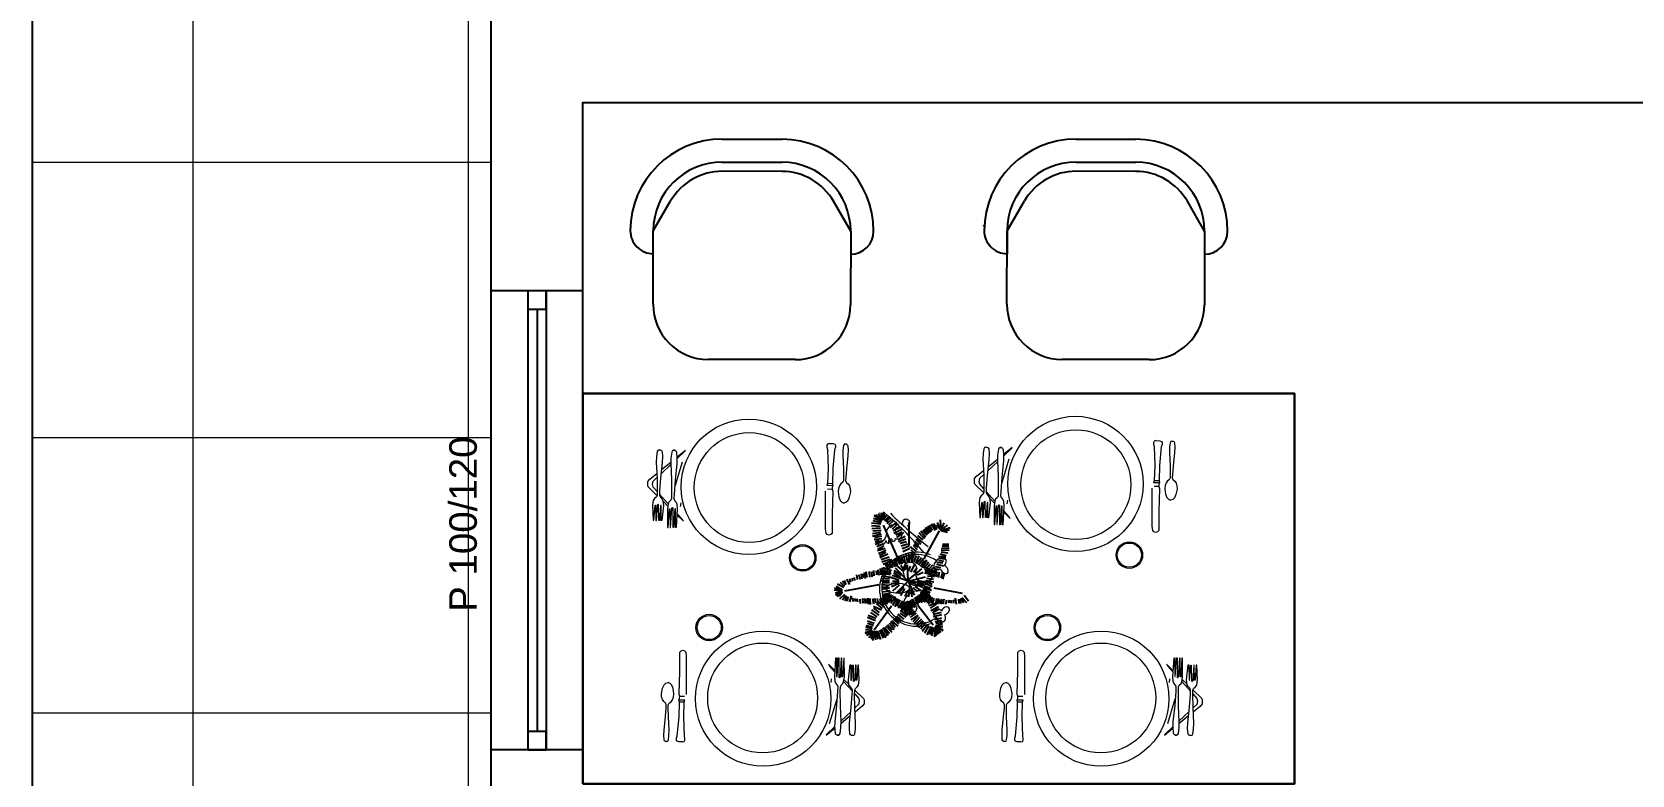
# Model space of a CAD drawing. Header units: millimetres. Extents: x 2497 to 4392, y 822 to 3100.
# Drawn here: x 2496.9 to 2845.4, y 2128.2 to 2290.1 of the extents above; entities that cross this region are included whole.
import ezdxf

# ---------------------------------------------------------------- set-up
doc = ezdxf.new("R2010")
doc.units = ezdxf.units.MM
doc.layers.add('6', color=6, linetype='Continuous')
doc.layers.add('LH', color=3, linetype='Continuous')
doc.styles.get("Standard").update_dxf_attribs({"font": 'arial.ttf'})

# ---------------------------------------------------------------- blocks, each defined once
blk = doc.blocks.new('A$C0CF827CB')
at = {"lineweight": 20}
for p, q in [((-5.12, 25), (-5.16, 23.69)), ((-4.96, 26.05), (-5.12, 25)), ((-4.82, 26.31), (-4.96, 26.05)), ((-4.55, 26.43), (-4.82, 26.31)), ((-4.55, 26.43), (-4.29, 26.42)), ((-4.29, 26.42), (-4.03, 26.28)), ((-4.03, 26.28), (-3.91, 26.02)), ((-3.91, 26.02), (-3.81, 24.96)), ((-3.81, 24.96), (-3.85, 23.65)), ((-1.98, 24.64), (-2.01, 23.46)), ((-1.81, 25.95), (-1.98, 24.64)), ((-1.67, 26.21), (-1.81, 25.95)), ((-1.4, 26.34), (-1.67, 26.21)), ((-1.14, 26.33), (-1.4, 26.34)), ((-1.4, 26.34), (-1.14, 26.33)), ((-1.14, 26.33), (-0.88, 26.19)), ((-0.88, 26.19), (-0.76, 25.92)), ((-0.76, 25.92), (-0.66, 24.6)), ((-0.66, 24.6), (-0.7, 23.42)), ((32.01, 27.45), (32, 27.05)), ((32, 27.05), (32.11, 26.52)), ((32.15, 27.7), (32.01, 27.45)), ((32.11, 26.52), (32.25, 22.44)), ((32.55, 27.82), (32.15, 27.7)), ((32.55, 27.82), (33.34, 27.8)), ((33.69, 26.47), (33.3, 22.41)), ((33.34, 27.8), (33.73, 27.66)), ((33.84, 27), (33.69, 26.47)), ((33.73, 27.66), (33.85, 27.39)), ((33.85, 27.39), (33.84, 27)), ((35.49, 26.38), (35.47, 25.26)), ((35.47, 25.26), (35.6, 22.26)), ((35.62, 27.35), (35.49, 26.38)), ((35.74, 27.62), (35.62, 27.35)), ((35.96, 27.72), (35.74, 27.62)), ((35.96, 27.72), (36.22, 27.71)), ((36.22, 27.71), (36.44, 27.6)), ((36.57, 25.23), (36.26, 22.24)), ((36.44, 27.6), (36.55, 27.33)), ((36.55, 27.33), (36.61, 26.34)), ((36.61, 26.34), (36.57, 25.23)), ((-5.16, 23.69), (-5, 20.27)), ((-3.85, 23.65), (-4.21, 20.24)), ((-2.01, 23.46), (-1.86, 19.91)), ((-0.7, 23.42), (-1.07, 19.88)), ((32.25, 22.44), (32.15, 19.16)), ((33.3, 22.41), (33.2, 19.13)), ((35.6, 22.26), (35.65, 20.4)), ((36.26, 22.24), (36.1, 20.38)), ((-5, 20.27), (-4.95, 17.5)), ((-4.95, 17.5), (-4.98, 16.58)), ((-4.43, 17.49), (-4.46, 16.57)), ((-4.21, 20.24), (-4.43, 17.49)), ((-1.86, 19.91), (-1.82, 16.75)), ((-1.07, 19.88), (-1.3, 16.74)), ((31.72, 9.18), (31.71, 17.46)), ((32.15, 19.16), (32.01, 18.64)), ((33.32, 18.6), (32.01, 18.64)), ((33.16, 17.81), (32.11, 17.85)), ((32.15, 19.16), (33.2, 19.13)), ((33.18, 18.34), (33.16, 17.81)), ((33.16, 17.81), (33.28, 17.42)), ((33.32, 18.6), (33.18, 18.34)), ((33.2, 19.13), (33.32, 18.6)), ((34.5, 18.05), (34.43, 17.34)), ((34.71, 18.63), (34.5, 18.05)), ((35.03, 19.06), (34.71, 18.63)), ((35.38, 19.29), (35.03, 19.06)), ((35.5, 19.41), (35.38, 19.29)), ((35.63, 19.74), (35.5, 19.41)), ((35.65, 20.4), (35.63, 19.74)), ((36.1, 20.38), (36.08, 19.73)), ((36.08, 19.73), (36.18, 19.39)), ((36.18, 19.39), (36.3, 19.27)), ((36.3, 19.27), (36.63, 19.01)), ((36.63, 19.01), (36.92, 18.56)), ((36.92, 18.56), (37.1, 17.97)), ((37.1, 17.97), (37.12, 17.26)), ((-5.81, 15.43), (-5.97, 14.38)), ((-5.97, 14.38), (-5.81, 11.09)), ((-5.53, 15.81), (-5.81, 15.43)), ((-5.68, 11.08), (-5.44, 14.36)), ((-5.13, 16.19), (-5.53, 15.81)), ((-5.44, 14.36), (-5.31, 14.36)), ((-5.31, 14.36), (-5.28, 11.07)), ((-5.15, 11.07), (-4.92, 14.48)), ((-4.98, 16.58), (-5.13, 16.19)), ((-4.92, 14.48), (-4.78, 14.61)), ((-4.65, 14.47), (-4.78, 14.61)), ((-4.62, 11.05), (-4.65, 14.47)), ((-4.26, 14.33), (-4.49, 11.05)), ((-4.46, 16.57), (-4.34, 16.17)), ((-4.34, 16.17), (-3.96, 15.76)), ((-4.13, 14.32), (-4.26, 14.33)), ((-4.1, 11.04), (-4.13, 14.32)), ((-3.61, 14.31), (-3.97, 11.03)), ((-3.96, 15.76), (-3.71, 15.36)), ((-3.71, 15.36), (-3.61, 14.31)), ((-2.54, 14.67), (-2.71, 13.62)), ((-2.4, 15.06), (-2.54, 14.67)), ((-1.99, 15.44), (-2.4, 15.06)), ((-1.85, 15.83), (-1.99, 15.44)), ((-1.82, 16.75), (-1.85, 15.83)), ((-1.3, 16.74), (-1.33, 15.82)), ((-1.33, 15.82), (-1.21, 15.42)), ((-1.21, 15.42), (-0.82, 15.01)), ((-0.82, 15.01), (-0.7, 14.61)), ((-0.7, 14.61), (-0.61, 13.56)), ((33.28, 17.42), (33.13, 12.42)), ((34.43, 17.34), (34.61, 16.19)), ((34.61, 16.19), (34.9, 15.41)), ((34.9, 15.41), (35.24, 15.05)), ((35.24, 15.05), (35.7, 14.84)), ((36.18, 15.02), (35.7, 14.84)), ((36.54, 15.36), (36.18, 15.02)), ((36.87, 16.12), (36.54, 15.36)), ((37.12, 17.26), (36.87, 16.12)), ((-5.81, 11.09), (-5.68, 11.08)), ((-5.28, 11.07), (-5.15, 11.07)), ((-4.49, 11.05), (-4.62, 11.05)), ((-3.97, 11.03), (-4.1, 11.04)), ((-2.71, 13.62), (-2.7, 9.55)), ((-2.57, 9.54), (-2.31, 13.61)), ((-2.31, 13.61), (-2.18, 13.61)), ((-2.18, 13.61), (-2.17, 9.53)), ((-2.04, 9.53), (-1.78, 13.73)), ((-1.78, 13.73), (-1.65, 13.85)), ((-1.52, 9.51), (-1.52, 13.72)), ((-1, 13.57), (-1.13, 13.58)), ((33.13, 12.42), (33.13, 8.22)), ((-2.7, 9.55), (-2.57, 9.54)), ((-2.17, 9.53), (-2.04, 9.53)), ((-1.39, 9.51), (-1.52, 9.51)), ((-0.86, 9.49), (-0.99, 9.5)), ((31.82, 8.26), (31.72, 9.18)), ((32.08, 7.99), (31.82, 8.26)), ((32.47, 7.84), (32.08, 7.99)), ((32.86, 7.96), (32.47, 7.84)), ((33.13, 8.22), (32.86, 7.96))]:
    blk.add_line(p, q, dxfattribs=at)
at = {"color": 255, "lineweight": 20}
for p, q in [((-1.52, 13.72), (-1.65, 13.85)), ((-1.13, 13.58), (-1.39, 9.51)), ((-0.99, 9.5), (-1, 13.57)), ((-0.61, 13.56), (-0.86, 9.49))]:
    blk.add_line(p, q, dxfattribs=at)
at = {"layer": '6', "color": 255, "lineweight": 20}
for p, q in [((-0.68, 24.84), (1.23, 26.39)), ((-0.67, 24.47), (1.23, 26.26)), ((-6.59, 20.05), (-5.05, 21.3)), ((-4.11, 21.24), (-2, 23.22)), ((-4.01, 22.14), (-2, 23.77)), ((0.49, 23.78), (-1.11, 18.42)), ((-7.02, 18.62), (-7, 19.54)), ((-6.9, 18.35), (-7.02, 18.62)), ((-7, 19.54), (-6.59, 20.05)), ((-5.01, 16.51), (-6.9, 18.35)), ((-5.97, 18.85), (-5.81, 19.63)), ((-5.85, 18.32), (-5.97, 18.85)), ((-4.96, 17.34), (-5.85, 18.32)), ((-5.81, 19.63), (-5.01, 20.39)), ((-2.54, 14.67), (-4.45, 16.77)), ((-2.62, 14.18), (-3.69, 15.23)), ((0.15, 14.87), (0.07, 14.07)), ((-1.52, 13.11), (-1.8, 13.39)), ((-1, 12.6), (-1.18, 12.78)), ((-1, 12.96), (-1.16, 13.14)), ((0.76, 10.89), (-0.68, 12.3)), ((0.64, 11.16), (-0.67, 12.59))]:
    blk.add_line(p, q, dxfattribs=at)
at = {"layer": '6', "lineweight": 20}
blk.add_line((-1.52, 13.54), (-1.73, 13.77), dxfattribs=at)
at = {"layer": '6', "color": 255, "lineweight": 20}
for centre, radius in [((14.99, 18.39), 14.73), ((15.09, 18.23), 11.97), ((26.73, 2.89), 2.89), ((26.73, 2.89), 2.63)]:
    blk.add_circle(centre, radius, dxfattribs=at)

msp = doc.modelspace()

# ---------------------------------------------------------------- linework, layer by layer
at = {"color": 6}
for p, q in [((2647.28, 2266.78), (2660.28, 2266.75)), ((2724.37, 2266.78), (2737.37, 2266.75)), ((2647.27, 2261.78), (2660.27, 2261.75)), ((2724.35, 2261.78), (2737.35, 2261.75)), ((2660.25, 2259.75), (2647.28, 2259.78)), ((2660.76, 2259.74), (2647.28, 2259.78)), ((2737.33, 2259.75), (2724.37, 2259.78)), ((2737.84, 2259.74), (2724.37, 2259.78)), ((2632.24, 2246.81), (2636.01, 2253.31)), ((2675.24, 2246.71), (2671.49, 2253.23)), ((2709.32, 2246.81), (2713.1, 2253.31)), ((2752.32, 2246.71), (2748.57, 2253.23)), ((2632.2, 2230.81), (2632.24, 2246.81)), ((2675.24, 2246.71), (2675.2, 2230.71)), ((2709.28, 2230.81), (2709.32, 2246.81)), ((2709.32, 2246.81), (2709.31, 2241.81)), ((2752.32, 2246.71), (2752.28, 2230.71)), ((2663.17, 2218.74), (2644.17, 2218.78)), ((2740.25, 2218.74), (2721.25, 2218.78))]:
    msp.add_line(p, q, dxfattribs=at)
at = {"color": 2}
msp.add_lwpolyline([(2596.92, 2958.72), (2496.92, 2958.72), (2496.92, 821.72), (4391.92, 821.72), (4391.92, 2958.72), (3791.92, 2958.72)], dxfattribs=at)
at = {"color": 252, "lineweight": 0}
for points in [[(2531.92, 2958.72), (2531.92, 821.72)], [(2591.92, 2958.72), (2591.92, 821.72)], [(2596.92, 2261.72), (2496.92, 2261.72)], [(2596.92, 2201.72), (2496.92, 2201.72)], [(2596.92, 2141.72), (2496.92, 2141.72)]]:
    msp.add_lwpolyline(points, dxfattribs=at)
at = {"color": 190}
for points in [[(2596.92, 1546.72), (2596.92, 2958.72)], [(2616.92, 2130.93), (2616.92, 2274.72), (3103.92, 2274.72)]]:
    msp.add_lwpolyline(points, dxfattribs=at)
at = {"color": 6}
for points in [[(2616.92, 2233.72), (2596.92, 2233.72)], [(2687.92, 2183.24), (2687.92, 2178.24)], [(2616.92, 2133.72), (2596.92, 2133.72)]]:
    msp.add_lwpolyline(points, dxfattribs=at)
at = {"color": 96}
for points in [[(2604.92, 2233.72), (2604.92, 2133.72)], [(2608.92, 2233.72), (2608.92, 2133.72)], [(2604.92, 2229.72), (2608.92, 2229.72)], [(2606.92, 2229.72), (2606.92, 2137.72)]]:
    msp.add_lwpolyline(points, dxfattribs=at)
for points in [[(2604.92, 2233.72), (2604.92, 2229.72), (2608.92, 2229.72), (2608.92, 2233.72)], [(2604.92, 2137.72), (2604.92, 2133.72), (2608.92, 2133.72), (2608.92, 2137.72)]]:
    msp.add_lwpolyline(points, close=True, dxfattribs=at)
at = {"color": 6, "lineweight": 30}
msp.add_lwpolyline([(2616.93, 2126.36), (2771.93, 2126.36), (2771.93, 2211.36), (2616.93, 2211.36), (2616.93, 2126.36)], dxfattribs=at)
at = {"color": 6}
for centre, radius, start, end in [((2647.24, 2246.78), 20, 89.8654, 179.8654), ((2660.24, 2246.75), 20, 359.8654, 89.8654), ((2724.32, 2246.78), 20, 89.8654, 179.8654), ((2737.32, 2246.75), 20, 359.8654, 89.8654), ((2647.24, 2246.78), 15, 89.8654, 179.8654), ((2724.32, 2246.78), 15, 89.8654, 179.8654), ((2647.25, 2246.78), 13, 89.8654, 149.8286), ((2660.22, 2246.75), 13, 29.9022, 89.8654), ((2660.24, 2246.75), 15, 359.8654, 89.8654), ((2724.33, 2246.78), 13, 89.8654, 149.8286), ((2737.3, 2246.75), 13, 29.9022, 89.8654), ((2737.32, 2246.75), 15, 359.8654, 89.8654), ((2632.24, 2246.81), 5, 179.8654, 269.8654), ((2675.24, 2246.71), 5, 269.8654, 359.8654), ((2709.32, 2246.81), 5, 179.8654, 269.8654), ((2752.32, 2246.71), 5, 269.8654, 359.8654), ((2644.2, 2230.78), 12, 179.8654, 269.8654), ((2663.2, 2230.74), 12, 269.8654, 359.8654), ((2721.28, 2230.78), 12, 179.8654, 269.8654), ((2740.28, 2230.74), 12, 269.8654, 359.8654)]:
    msp.add_arc(centre, radius, start, end, dxfattribs=at)
at = {"color": 252, "lineweight": 0}
for centre, radius, start, end in [((2703.89, 2249.41), 1.5, 277.3965, 287.9276), ((2710.88, 2238.1), 8.16, 101.0731, 102.0701), ((2740.72, 2227.03), 8.3, 264.828, 286.8232), ((2747.16, 2248.89), 89.74, 225.1591, 232.1413), ((2684.84, 2180.99), 1.85, 65.7892, 188.6322), ((2634.32, 2129.1), 74.16, 39.869, 48.6185), ((2685.7, 2181.44), 0.809, 44.8928, 239.0959), ((2687.29, 2183.15), 0.809, 35.1629, 229.3661), ((2687.53, 2183.16), 0.627, 276.4132, 47.8054), ((2681.83, 2179.49), 1.11, 169.7242, 349.922), ((2681.71, 2180.55), 1.31, 221.4657, 6.7893), ((2683.5, 2179.31), 0.575, 180.9483, 284.073), ((2683.95, 2179.15), 0.513, 62.706, 232.3078), ((2684.58, 2179.57), 0.4, 174.1688, 29.5895), ((2685.38, 2180.73), 1.06, 244.7244, 25.2276), ((2685.72, 2181.2), 0.627, 226.4534, 357.8456), ((2689.59, 2168.73), 8.07, 68.0541, 292.3369), ((2689.59, 2168.73), 7.57, 55.6432, 306.4716), ((2688.17, 2173.07), 1.5, 7.3965, 184.3684), ((2689.99, 2172.76), 3.32, 163.8733, 339.1166), ((2691.26, 2172.2), 1.93, 146.3491, 341.245), ((2689.99, 2165.05), 3.32, 20.8834, 196.1267), ((2688.17, 2164.74), 1.5, 175.6316, 352.6035), ((2691.26, 2165.62), 1.93, 18.755, 213.6509), ((2681.7, 2157.95), 1.11, 10.078, 190.2758), ((2683.37, 2158.13), 0.575, 75.927, 179.0517)]:
    msp.add_arc(centre, radius, start, end, dxfattribs=at)
for centre, major_axis, ratio, start_param, end_param in [((2694.69, 2174.29), (-1.18, -1.09), 0.637519, 1.847423, 7.42915), ((2695.66, 2173.04), (-0.664, 0.789), 0.671261, 0.923764, 5.362044), ((2694.59, 2163.03), (1.09, -1.18), 0.637519, 1.847423, 7.42915), ((2695.85, 2164.01), (-0.789, -0.664), 0.671261, 0.923764, 5.362044)]:
    msp.add_ellipse(centre, major_axis=major_axis, ratio=ratio, start_param=start_param, end_param=end_param, dxfattribs=at)
msp.add_ellipse((2685.51, 2168.94), major_axis=(-2.5, 0), ratio=0.441918, dxfattribs=at)
at = {"layer": 'LH', "color": 3}
for p, q in [((2681.98, 2184.14), (2681.2, 2185.11)), ((2681.54, 2185.24), (2681.47, 2185.22)), ((2681.91, 2184.32), (2681.97, 2185.39)), ((2682.02, 2184.03), (2682.53, 2185.57)), ((2682.17, 2183.83), (2682.73, 2185.39)), ((2681.8, 2182.91), (2679.77, 2183.14)), ((2681.68, 2182.4), (2679.77, 2182.51)), ((2681.74, 2181.99), (2679.83, 2181.88)), ((2681.93, 2183.2), (2680.14, 2183.6)), ((2681.93, 2183.55), (2680.2, 2184.12)), ((2682.19, 2183.61), (2680.37, 2184.75)), ((2682.16, 2183.68), (2680.69, 2184.9)), ((2685.43, 2175.73), (2682.38, 2182.68)), ((2682.42, 2183.89), (2683.22, 2185.04)), ((2682.67, 2183.6), (2683.59, 2184.7)), ((2682.97, 2183.37), (2683.9, 2184.47)), ((2683.16, 2183.03), (2684.21, 2184.01)), ((2683.53, 2182.74), (2684.64, 2183.78)), ((2683.9, 2182.17), (2685.31, 2183.37)), ((2684.33, 2181.88), (2685.68, 2183.03)), ((2684.51, 2181.48), (2685.99, 2182.22)), ((2684.64, 2180.9), (2686.36, 2181.82)), ((2692.09, 2180.73), (2691.23, 2181.82)), ((2692.4, 2180.9), (2691.6, 2182.17)), ((2692.77, 2181.13), (2692.03, 2182.45)), ((2693.08, 2181.53), (2692.4, 2182.68)), ((2693.69, 2181.48), (2692.83, 2182.86)), ((2694.06, 2181.71), (2693.32, 2183.03)), ((2694.92, 2181.51), (2693.94, 2182.68)), ((2694.92, 2181.51), (2694.18, 2183.26)), ((2694.92, 2181.51), (2694.81, 2183.83)), ((2694.92, 2181.51), (2696.33, 2182.73)), ((2694.92, 2181.51), (2696.93, 2182.2)), ((2694.92, 2181.51), (2696.76, 2181.63)), ((2694.94, 2181.49), (2695.62, 2183.18)), ((2681.74, 2181.07), (2680.02, 2180.79)), ((2681.86, 2180.73), (2680.02, 2180.21)), ((2681.86, 2181.48), (2680.08, 2181.36)), ((2682.05, 2179.69), (2680.32, 2179.46)), ((2681.93, 2180.27), (2680.45, 2179.92)), ((2680.57, 2179.06), (2682.17, 2179.29)), ((2682.23, 2179.12), (2680.57, 2178.43)), ((2682.42, 2178.6), (2680.94, 2177.97)), ((2685.07, 2180.56), (2686.48, 2181.19)), ((2685.31, 2179.98), (2686.85, 2181.07)), ((2685.56, 2179.58), (2687.1, 2180.27)), ((2685.68, 2179.12), (2687.28, 2179.69)), ((2685.99, 2178.77), (2687.41, 2179.12)), ((2686.24, 2178.14), (2687.59, 2178.6)), ((2686.42, 2177.57), (2687.96, 2178.2)), ((2689.81, 2177.28), (2688.89, 2178.26)), ((2689.93, 2177.85), (2689.07, 2178.54)), ((2690.12, 2178.31), (2689.26, 2179.12)), ((2690.61, 2178.43), (2689.5, 2179.52)), ((2690.73, 2179), (2689.69, 2179.81)), ((2690.98, 2179.46), (2689.87, 2180.44)), ((2691.29, 2179.69), (2690.18, 2181.02)), ((2691.54, 2179.98), (2690.55, 2181.36)), ((2691.84, 2180.44), (2690.92, 2181.53)), ((2691.28, 2175.35), (2694.57, 2181.41)), ((2694.92, 2181.51), (2696.34, 2181.16)), ((2695.19, 2178.17), (2696.62, 2178.13)), ((2695.26, 2178.54), (2696.65, 2178.55)), ((2682.73, 2177.62), (2681.06, 2177.05)), ((2682.48, 2178.08), (2681.12, 2177.39)), ((2681.31, 2176.47), (2682.91, 2177.22)), ((2682.91, 2176.7), (2681.5, 2175.96)), ((2683.34, 2176.36), (2681.62, 2175.55)), ((2683.59, 2175.73), (2681.86, 2175.09)), ((2683.84, 2175.21), (2682.05, 2174.58)), ((2684.08, 2174.81), (2682.3, 2174.12)), ((2684.42, 2173.36), (2683.59, 2174.74)), ((2684.9, 2173.61), (2683.99, 2175.17)), ((2684.62, 2175.25), (2685.07, 2173.7)), ((2685.45, 2173.88), (2684.98, 2175.55)), ((2686, 2174.08), (2685.46, 2175.49)), ((2686.45, 2174.2), (2685.68, 2175.96)), ((2686.77, 2174.37), (2686.25, 2176.04)), ((2686.61, 2176.93), (2688.15, 2177.68)), ((2687.19, 2174.3), (2686.83, 2176.06)), ((2687.68, 2174.5), (2687.31, 2176.37)), ((2688.07, 2174.61), (2687.93, 2176.52)), ((2688.08, 2175.09), (2688.88, 2176.65)), ((2688.76, 2175.09), (2688.15, 2175.9)), ((2689.5, 2176.99), (2688.27, 2177.97)), ((2689.13, 2175.9), (2688.33, 2176.65)), ((2688.95, 2175.44), (2688.33, 2176.13)), ((2689.32, 2176.42), (2688.39, 2177.22)), ((2688.6, 2174.56), (2688.55, 2176.61)), ((2688.57, 2174.93), (2689.07, 2176.36)), ((2688.97, 2174.59), (2689.6, 2176.07)), ((2689.46, 2174.35), (2690.19, 2176)), ((2690.63, 2175.54), (2689.63, 2174.27)), ((2689.99, 2174.06), (2691.08, 2175.42)), ((2690.48, 2173.73), (2691.31, 2175)), ((2690.84, 2173.44), (2691.82, 2175.09)), ((2691.17, 2173.28), (2692.22, 2174.68)), ((2694.36, 2175.06), (2695.43, 2174.82)), ((2694.38, 2175.95), (2695.93, 2175.76)), ((2694.6, 2175.49), (2695.77, 2175.32)), ((2694.75, 2176.4), (2696.04, 2176.09)), ((2694.95, 2177.27), (2696.67, 2177.22)), ((2694.96, 2176.88), (2696.42, 2176.63)), ((2695.02, 2177.64), (2696.71, 2177.73)), ((2676.14, 2170.61), (2676.07, 2171.3)), ((2676.69, 2170.84), (2676.57, 2171.82)), ((2677.31, 2170.84), (2677.12, 2171.87)), ((2677.74, 2170.95), (2677.61, 2172.05)), ((2678.17, 2171.18), (2677.98, 2172.1)), ((2678.48, 2171.07), (2678.23, 2172.33)), ((2678.85, 2171.24), (2678.6, 2172.51)), ((2679.4, 2171.36), (2679.34, 2172.56)), ((2679.89, 2171.41), (2679.83, 2172.51)), ((2680.39, 2171.64), (2680.26, 2172.79)), ((2680.94, 2171.82), (2680.88, 2172.74)), ((2681.43, 2171.7), (2681.25, 2172.91)), ((2681.86, 2171.82), (2681.74, 2173.2)), ((2683.88, 2171.83), (2682, 2172.16)), ((2683.92, 2172.24), (2682.09, 2172.79)), ((2683.88, 2171.3), (2682.12, 2171.6)), ((2682.3, 2171.82), (2682.17, 2173.37)), ((2684.16, 2172.71), (2682.23, 2173.41)), ((2682.79, 2171.76), (2682.67, 2173.02)), ((2683.49, 2172.92), (2682.69, 2174.49)), ((2683.91, 2173.23), (2683.04, 2174.48)), ((2683.4, 2171.87), (2683.16, 2173.37)), ((2683.9, 2172.05), (2683.84, 2172.79)), ((2685.74, 2170.67), (2683.92, 2171.27)), ((2687.78, 2170.49), (2684.24, 2171.74)), ((2686.16, 2171.29), (2684.61, 2172.19)), ((2686.34, 2171.79), (2684.69, 2172.75)), ((2687.78, 2170.49), (2684.99, 2173.31)), ((2686.91, 2172.51), (2685.35, 2173.84)), ((2686.98, 2172.74), (2686.18, 2173.89)), ((2687.16, 2172.97), (2687.22, 2174.06)), ((2687.78, 2170.49), (2687.59, 2174.06)), ((2687.84, 2170.78), (2690.73, 2173.14)), ((2687.84, 2170.49), (2691.54, 2171.41)), ((2687.9, 2172.74), (2688.27, 2173.77)), ((2688.33, 2172.45), (2689.32, 2174.23)), ((2688.89, 2172.45), (2689.75, 2173.43)), ((2689.75, 2171.87), (2691.04, 2172.45)), ((2691.36, 2172.9), (2692.57, 2174.22)), ((2691.57, 2172.06), (2691.85, 2173.59)), ((2691.72, 2171.16), (2693.3, 2170.89)), ((2691.81, 2172.61), (2693.11, 2174.01)), ((2691.94, 2171.63), (2693.46, 2171.48)), ((2691.99, 2172.15), (2693.69, 2171.73)), ((2692, 2172.01), (2692.26, 2173.37)), ((2692.13, 2172.36), (2693.59, 2173.6)), ((2692.4, 2171.9), (2694.03, 2173.14)), ((2692.41, 2171.86), (2692.72, 2173.04)), ((2692.92, 2171.92), (2693.07, 2172.83)), ((2692.93, 2172.42), (2693.94, 2172.44)), ((2693.08, 2172.78), (2694.01, 2172.73)), ((2693.33, 2173.21), (2694.41, 2173.05)), ((2693.45, 2171.69), (2693.69, 2172.82)), ((2693.62, 2173.68), (2694.82, 2173.46)), ((2693.92, 2171.41), (2694.09, 2172.49)), ((2693.95, 2174.18), (2695.48, 2173.83)), ((2693.98, 2174.6), (2695.32, 2174.49)), ((2694.4, 2171.3), (2694.59, 2172.49)), ((2694.94, 2171.13), (2695.32, 2172.36)), ((2695.29, 2170.92), (2695.67, 2172.15)), ((2673.4, 2168.26), (2671.71, 2168.93)), ((2673.4, 2168.26), (2671.73, 2168.51)), ((2671.91, 2167.93), (2673.4, 2168.26)), ((2673.4, 2168.26), (2671.94, 2167.32)), ((2673.4, 2168.26), (2671.95, 2168.82)), ((2671.98, 2167.59), (2673.4, 2168.26)), ((2673.43, 2168.48), (2672.13, 2169.34)), ((2673.4, 2168.26), (2672.2, 2167.57)), ((2673.4, 2168.26), (2672.33, 2167.09)), ((2673.73, 2169.11), (2672.38, 2169.8)), ((2673.43, 2168.08), (2672.75, 2167.1)), ((2673.92, 2169.34), (2672.99, 2170.15)), ((2674.1, 2169.57), (2673.49, 2170.44)), ((2681.34, 2169.67), (2673.89, 2168.32)), ((2674.29, 2169.75), (2673.92, 2170.61)), ((2675.03, 2169.75), (2674.41, 2170.9)), ((2675.21, 2170.21), (2675.09, 2171.01)), ((2675.64, 2170.44), (2675.64, 2171.13)), ((2683.71, 2170.58), (2681.79, 2170.5)), ((2683.65, 2169.52), (2681.92, 2169.7)), ((2683.7, 2168.92), (2681.92, 2168.64)), ((2683.67, 2170.94), (2681.93, 2171.06)), ((2682.07, 2169.25), (2683.68, 2169.1)), ((2683.67, 2170.11), (2682.15, 2170.12)), ((2683.76, 2168.38), (2682.18, 2168.1)), ((2683.7, 2167.86), (2682.22, 2167.5)), ((2683.84, 2167.94), (2682.38, 2166.49)), ((2684.01, 2166.7), (2682.63, 2167.71)), ((2685.75, 2170.21), (2684.02, 2169.86)), ((2685.75, 2169.98), (2684.14, 2169.23)), ((2685.81, 2170.38), (2684.33, 2170.49)), ((2685.81, 2169.63), (2684.33, 2168.31)), ((2687.78, 2170.49), (2685.13, 2167.88)), ((2686.72, 2169.21), (2685.69, 2167.75)), ((2686.96, 2168.86), (2686.1, 2167.34)), ((2687.7, 2168.5), (2687.04, 2167.14)), ((2687.78, 2170.49), (2689.07, 2167.45)), ((2691.32, 2169.97), (2687.78, 2170.49)), ((2690.96, 2169.1), (2687.78, 2170.49)), ((2687.96, 2168.65), (2687.84, 2167.05)), ((2688.33, 2168.65), (2688.58, 2167.05)), ((2688.76, 2169.11), (2689.69, 2168.19)), ((2689.19, 2169.29), (2690.43, 2168.42)), ((2691.71, 2170.33), (2689.75, 2170.49)), ((2691.15, 2169.6), (2689.75, 2169.92)), ((2690.45, 2167.94), (2692.12, 2167)), ((2690.47, 2167.91), (2691.95, 2168.78)), ((2690.58, 2167.76), (2691.62, 2166.65)), ((2690.63, 2168.44), (2692.19, 2167.57)), ((2690.89, 2167.41), (2692.28, 2168.33)), ((2690.95, 2168.71), (2692.55, 2168.02)), ((2690.96, 2168.12), (2691.97, 2166.69)), ((2691.03, 2169.07), (2692.87, 2168.51)), ((2691.23, 2169.49), (2692.66, 2168.98)), ((2691.27, 2166.93), (2692.41, 2167.8)), ((2691.44, 2170.04), (2693.01, 2169.3)), ((2693.02, 2169.77), (2691.55, 2170.45)), ((2691.59, 2170.62), (2693.36, 2170.3)), ((2693.36, 2168.99), (2699.54, 2167.87)), ((2673.92, 2167.55), (2672.77, 2166.56)), ((2674.16, 2167.37), (2673.45, 2166.37)), ((2674.39, 2167.2), (2674, 2166.21)), ((2674.61, 2167.07), (2674.46, 2166.15)), ((2675.33, 2167.25), (2675.01, 2165.98)), ((2675.62, 2166.85), (2675.69, 2166.04)), ((2676.09, 2166.73), (2676.26, 2166.06)), ((2676.61, 2166.68), (2676.72, 2165.99)), ((2677.21, 2166.59), (2677.32, 2165.61)), ((2677.8, 2166.73), (2677.87, 2165.68)), ((2678.25, 2166.73), (2678.39, 2165.64)), ((2678.72, 2166.61), (2678.76, 2165.67)), ((2679, 2166.79), (2679.06, 2165.5)), ((2679.4, 2166.71), (2679.46, 2165.42)), ((2681.43, 2163.1), (2679.81, 2164.2)), ((2679.96, 2166.73), (2680.19, 2165.55)), ((2681.93, 2164.13), (2680.24, 2164.98)), ((2681.53, 2163.64), (2680.31, 2164.6)), ((2684.15, 2165.03), (2680.38, 2159.79)), ((2680.45, 2166.79), (2680.66, 2165.72)), ((2682.17, 2164.54), (2680.84, 2165.58)), ((2680.99, 2166.69), (2681.14, 2165.54)), ((2682.51, 2164.86), (2681.26, 2166.01)), ((2681.57, 2166.65), (2681.73, 2165.75)), ((2682.68, 2165.29), (2681.71, 2166.38)), ((2682.02, 2166.88), (2682.13, 2165.67)), ((2683.83, 2167.36), (2682.08, 2167.18)), ((2683.12, 2165.81), (2682.08, 2166.79)), ((2683.54, 2166.24), (2682.26, 2167.31)), ((2682.46, 2166.88), (2682.67, 2165.51)), ((2684.16, 2167.51), (2682.88, 2166.1)), ((2682.88, 2166.98), (2683.13, 2165.44)), ((2683.35, 2167.15), (2683.53, 2165.9)), ((2684.51, 2167.31), (2683.41, 2165.75)), ((2683.97, 2167.19), (2684.09, 2165.68)), ((2684.99, 2167.08), (2683.97, 2165.62)), ((2685.23, 2166.74), (2684.38, 2165.21)), ((2684.49, 2167.14), (2684.61, 2166.4)), ((2685.58, 2166.62), (2684.82, 2164.85)), ((2685.98, 2166.38), (2685.32, 2165.01)), ((2686.5, 2166.11), (2685.6, 2164.62)), ((2686.07, 2164.56), (2686.89, 2165.96)), ((2686.14, 2165.76), (2686.48, 2163.74)), ((2687.79, 2166.08), (2686.3, 2165)), ((2686.49, 2164.6), (2687.86, 2163.37)), ((2688.18, 2165.52), (2686.55, 2164.54)), ((2687.06, 2165.9), (2686.56, 2164.17)), ((2686.67, 2165.79), (2687.09, 2163.92)), ((2688.22, 2164.97), (2686.81, 2164.21)), ((2686.84, 2165.06), (2688.23, 2163.78)), ((2687.04, 2165.96), (2687.68, 2164.16)), ((2687.08, 2165.46), (2688.52, 2164.21)), ((2687.14, 2163.77), (2688.65, 2164.68)), ((2687.58, 2165.72), (2687.15, 2164.17)), ((2688.88, 2164.31), (2687.48, 2163.24)), ((2687.5, 2166.22), (2688.11, 2164.54)), ((2688.03, 2165.44), (2687.72, 2163.95)), ((2687.92, 2166.21), (2688.68, 2164.64)), ((2688.54, 2165.34), (2687.95, 2163.69)), ((2688.22, 2166.43), (2689.23, 2164.8)), ((2688.64, 2166.62), (2689.38, 2165.29)), ((2689.16, 2166.9), (2689.86, 2165.3)), ((2690.18, 2165.65), (2689.51, 2167.13)), ((2689.66, 2167.23), (2690.79, 2165.83)), ((2690.03, 2167.53), (2689.72, 2166.3)), ((2689.84, 2165.26), (2693.2, 2160.99)), ((2689.9, 2167.2), (2691.49, 2165.91)), ((2690.48, 2167.31), (2690.07, 2165.81)), ((2690.1, 2167.56), (2691.12, 2166.31)), ((2690.28, 2167.57), (2691.83, 2166.44)), ((2690.88, 2167.16), (2690.53, 2165.82)), ((2691.33, 2167.13), (2691.09, 2165.93)), ((2691.75, 2166.85), (2691.5, 2165.96)), ((2691.66, 2166.38), (2692.73, 2167.36)), ((2691.77, 2165.93), (2693.14, 2166.94)), ((2692.33, 2166.82), (2692.06, 2165.7)), ((2692.09, 2165.57), (2693.52, 2166.47)), ((2692.28, 2165.14), (2694.05, 2165.81)), ((2692.87, 2166.87), (2692.56, 2165.82)), ((2692.62, 2164.62), (2693.94, 2165.44)), ((2692.67, 2164.07), (2694.39, 2164.99)), ((2693.36, 2166.76), (2693.01, 2165.6)), ((2693.08, 2163.64), (2694.52, 2164.45)), ((2693.92, 2166.68), (2693.72, 2165.41)), ((2694.32, 2166.72), (2694.13, 2165.44)), ((2694.57, 2166.5), (2694.44, 2165.58)), ((2695.06, 2166.57), (2694.8, 2165.5)), ((2695.5, 2166.54), (2695.33, 2165.5)), ((2696.08, 2166.33), (2695.87, 2165.36)), ((2696.68, 2166.35), (2696.51, 2165.68)), ((2697.2, 2166.35), (2696.97, 2165.7)), ((2697.69, 2166.42), (2697.53, 2165.62)), ((2698.02, 2166.79), (2698.21, 2165.5)), ((2698.71, 2166.54), (2698.77, 2165.6)), ((2698.95, 2166.64), (2699.23, 2165.62)), ((2699.2, 2166.79), (2699.79, 2165.72)), ((2699.45, 2166.94), (2700.49, 2165.83)), ((2699.95, 2167.43), (2700.88, 2166.18)), ((2680.02, 2160.47), (2678.63, 2160.78)), ((2680.32, 2161.26), (2678.89, 2161.76)), ((2680.24, 2160.8), (2678.89, 2161.27)), ((2680.66, 2161.86), (2678.93, 2162.54)), ((2680.71, 2162.37), (2679.06, 2163.03)), ((2680.98, 2162.72), (2679.63, 2163.68)), ((2682.88, 2160.73), (2684.2, 2159.34)), ((2683.26, 2161), (2684.25, 2159.86)), ((2683.71, 2161.38), (2684.72, 2159.96)), ((2684.96, 2160.37), (2684.01, 2161.68)), ((2684.13, 2161.81), (2685.52, 2160.67)), ((2684.5, 2162.22), (2685.75, 2161.21)), ((2684.93, 2162.52), (2686.17, 2161.64)), ((2685.22, 2162.95), (2686.51, 2161.75)), ((2686.9, 2162.23), (2685.49, 2163.3)), ((2685.95, 2163.54), (2687.27, 2162.64)), ((2686.05, 2164.08), (2687.57, 2162.94)), ((2689.13, 2163.85), (2687.8, 2163.1)), ((2689.52, 2163.51), (2688.18, 2162.63)), ((2689.85, 2163.06), (2688.35, 2162.07)), ((2688.88, 2161.71), (2689.96, 2162.92)), ((2690.23, 2162.59), (2689.07, 2161.29)), ((2690.63, 2162.17), (2689.52, 2161.13)), ((2690.98, 2161.86), (2689.52, 2160.61)), ((2691.2, 2161.57), (2690, 2160.29)), ((2691.6, 2161.44), (2690.51, 2160.02)), ((2691.96, 2161.05), (2690.8, 2159.53)), ((2692.26, 2160.78), (2691.3, 2159.13)), ((2693.31, 2163.27), (2695.02, 2163.75)), ((2693.31, 2162.75), (2695.1, 2163.25)), ((2693.58, 2162.12), (2695.06, 2162.46)), ((2693.61, 2161.65), (2695.01, 2161.98)), ((2693.8, 2161.31), (2695.22, 2161.47)), ((2693.82, 2160.92), (2695.24, 2161.08)), ((2679.89, 2159.33), (2678.29, 2159.05)), ((2679.99, 2159.55), (2678.36, 2159.31)), ((2679.83, 2159.74), (2678.44, 2159.91)), ((2679.97, 2160.1), (2678.57, 2160.4)), ((2679.69, 2159.09), (2678.71, 2158.64)), ((2679.04, 2158.34), (2679.1, 2158.29)), ((2679.81, 2159.23), (2679.32, 2158.1)), ((2680.14, 2159.61), (2679.75, 2157.75)), ((2680.19, 2159.67), (2680.03, 2157.53)), ((2680.36, 2159.47), (2680.66, 2157.68)), ((2680.67, 2159.63), (2681.15, 2157.86)), ((2680.98, 2159.66), (2681.73, 2157.75)), ((2681.49, 2159.79), (2682.29, 2158.05)), ((2681.82, 2160.03), (2682.82, 2158.4)), ((2682.22, 2160.38), (2683.16, 2158.86)), ((2682.63, 2160.46), (2683.7, 2159.07)), ((2692.76, 2160.59), (2691.82, 2158.78)), ((2693.07, 2160.53), (2692.41, 2158.83)), ((2693.36, 2160.34), (2692.87, 2158.59)), ((2693.62, 2160.57), (2693.49, 2158.38)), ((2693.62, 2160.57), (2695.32, 2160.58)), ((2693.62, 2160.57), (2694.49, 2159.04)), ((2693.62, 2160.57), (2694.25, 2158.87)), ((2693.62, 2160.57), (2693.79, 2158.57)), ((2693.62, 2160.57), (2694.91, 2159.35)), ((2693.62, 2160.57), (2695.37, 2159.71)), ((2693.62, 2160.57), (2695.33, 2159.98))]:
    msp.add_line(p, q, dxfattribs=at)

# ---------------------------------------------------------------- block references
at = {"color": 6}
for p in [(2709.21, 2173.27), (2638.06, 2172.65)]:
    msp.add_blockref('A$C0CF827CB', p, dxfattribs=at)
at = {"color": 6, "rotation": 180}
for p in [(2671.15, 2163.26), (2744.81, 2163.26)]:
    msp.add_blockref('A$C0CF827CB', p, dxfattribs=at)

# ---------------------------------------------------------------- texts
at = {"color": 5, "insert": (2587.81, 2163.79), "char_height": 6, "attachment_point": 1, "rotation": 90}
msp.add_mtext_dynamic_manual_height_columns('P 100/120', width=50.2571, gutter_width=12.5, heights=[0], dxfattribs=at)

doc.saveas('drawing.dxf')
